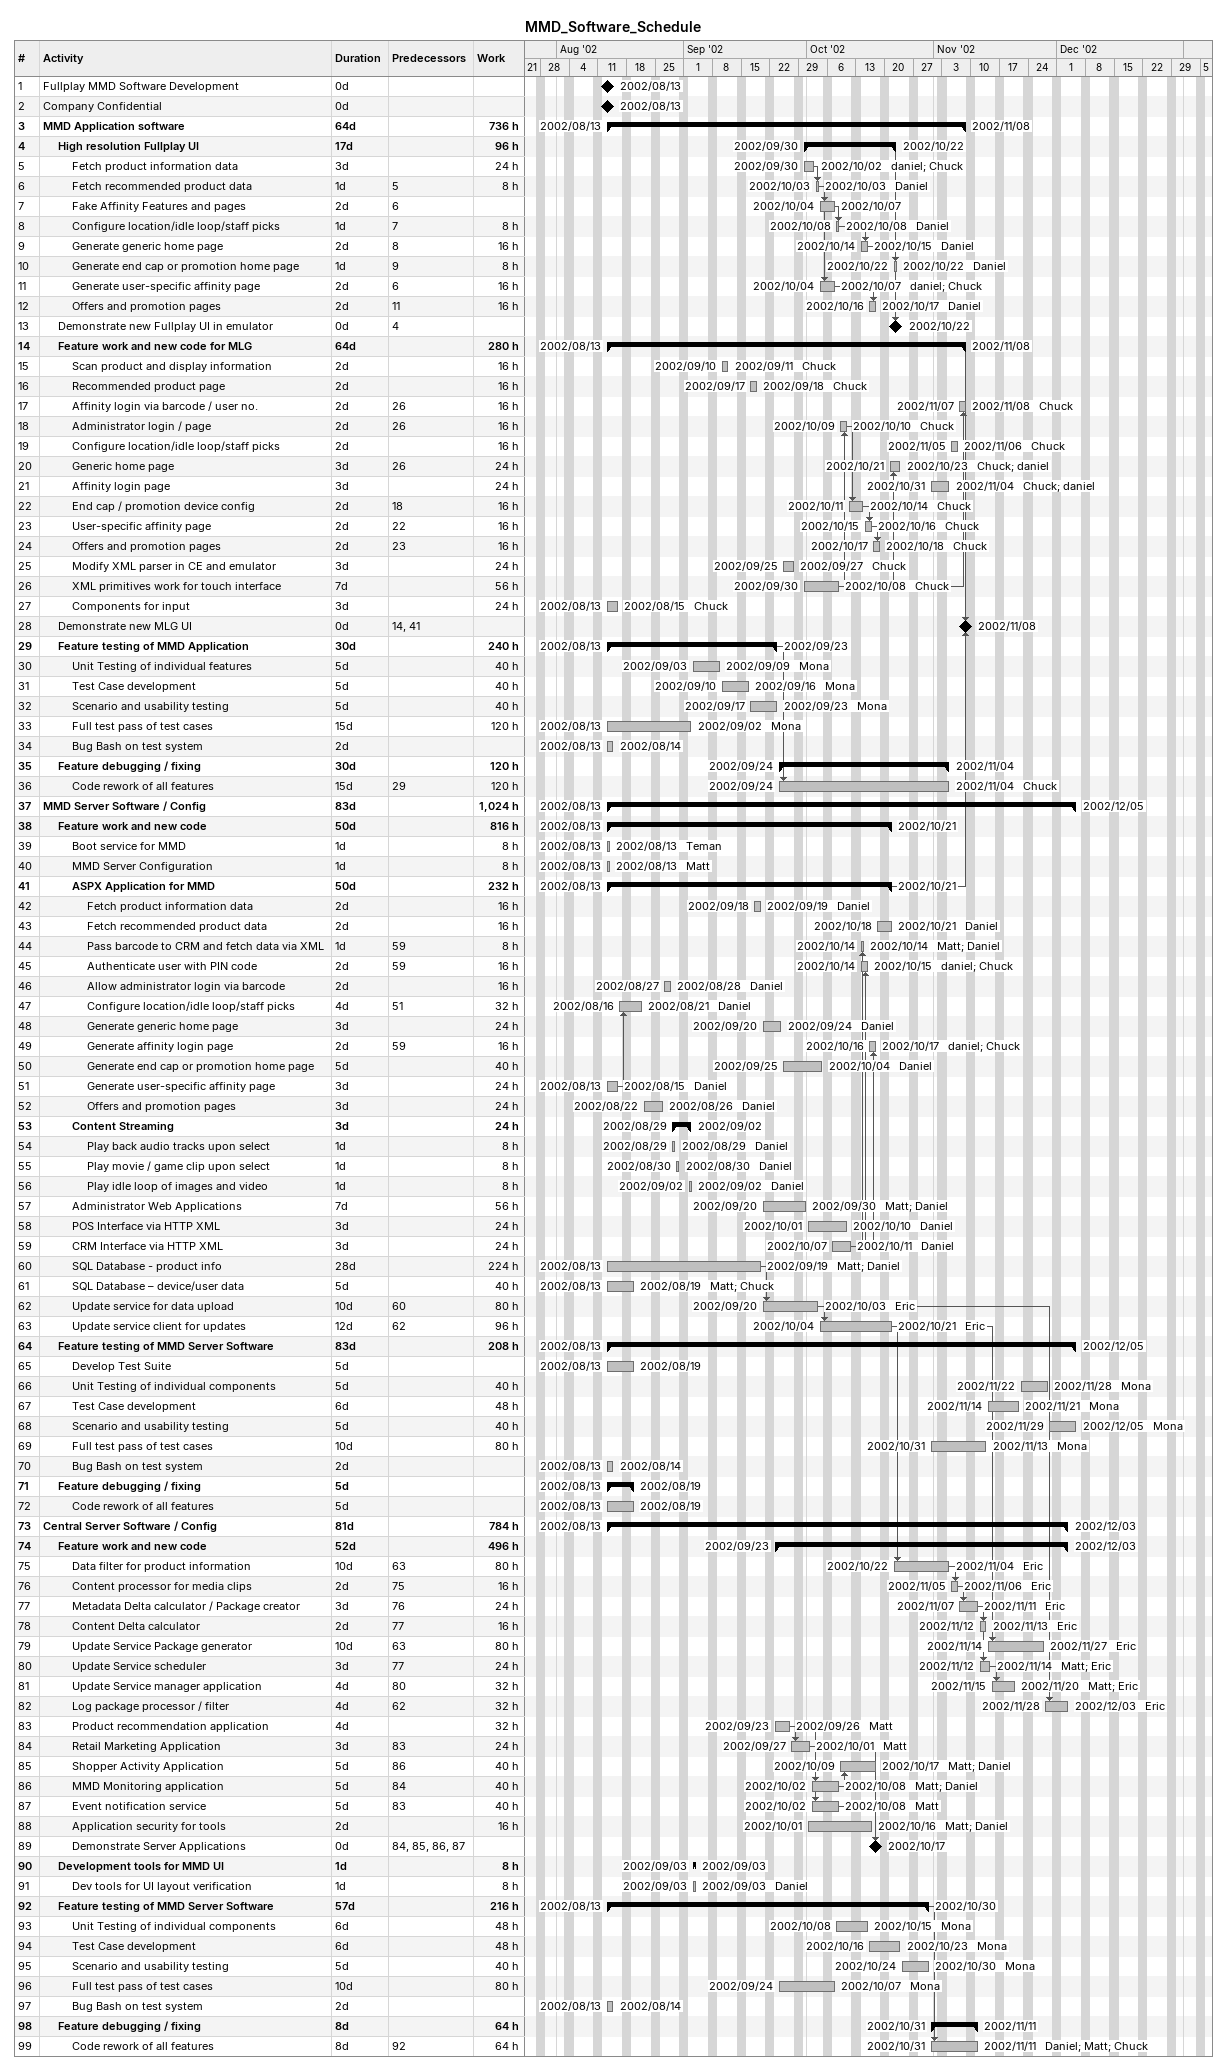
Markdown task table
MMD_Software_Schedule

| ID | Level | Task | Duration | Start | Finish | Predecessors | Resources | Work (h) |
|---|---|---|---|---|---|---|---|---|
| 1 | 1 | Fullplay MMD Software Development | 0d | 2002-08-13 | 2002-08-13 |  |  |  |
| 2 | 1 | Company Confidential | 0d | 2002-08-13 | 2002-08-13 |  |  |  |
| 3 | 1 | **MMD Application software** | 64d | 2002-08-13 | 2002-11-08 |  |  | 736 |
| 4 | 2 | **High resolution Fullplay UI** | 17d | 2002-09-30 | 2002-10-22 |  |  | 96 |
| 5 | 3 | Fetch product information data | 3d | 2002-09-30 | 2002-10-02 |  | daniel; Chuck | 24 |
| 6 | 3 | Fetch recommended product data | 1d | 2002-10-03 | 2002-10-03 | 5 | Daniel | 8 |
| 7 | 3 | Fake Affinity Features and pages | 2d | 2002-10-04 | 2002-10-07 | 6 |  |  |
| 8 | 3 | Configure location/idle loop/staff picks | 1d | 2002-10-08 | 2002-10-08 | 7 | Daniel | 8 |
| 9 | 3 | Generate generic home page | 2d | 2002-10-14 | 2002-10-15 | 8 | Daniel | 16 |
| 10 | 3 | Generate end cap or promotion home page | 1d | 2002-10-22 | 2002-10-22 | 9 | Daniel | 8 |
| 11 | 3 | Generate user-specific affinity page | 2d | 2002-10-04 | 2002-10-07 | 6 | daniel; Chuck | 16 |
| 12 | 3 | Offers and promotion pages | 2d | 2002-10-16 | 2002-10-17 | 11 | Daniel | 16 |
| 13 | 2 | Demonstrate new Fullplay UI in emulator | 0d | 2002-10-22 | 2002-10-22 | 4 |  |  |
| 14 | 2 | **Feature work and new code for MLG** | 64d | 2002-08-13 | 2002-11-08 |  |  | 280 |
| 15 | 3 | Scan product and display information | 2d | 2002-09-10 | 2002-09-11 |  | Chuck | 16 |
| 16 | 3 | Recommended product page | 2d | 2002-09-17 | 2002-09-18 |  | Chuck | 16 |
| 17 | 3 | Affinity login via barcode / user no. | 2d | 2002-11-07 | 2002-11-08 | 26 | Chuck | 16 |
| 18 | 3 | Administrator login / page | 2d | 2002-10-09 | 2002-10-10 | 26 | Chuck | 16 |
| 19 | 3 | Configure location/idle loop/staff picks | 2d | 2002-11-05 | 2002-11-06 |  | Chuck | 16 |
| 20 | 3 | Generic home page | 3d | 2002-10-21 | 2002-10-23 | 26 | Chuck; daniel | 24 |
| 21 | 3 | Affinity login page | 3d | 2002-10-31 | 2002-11-04 |  | Chuck; daniel | 24 |
| 22 | 3 | End cap / promotion device config | 2d | 2002-10-11 | 2002-10-14 | 18 | Chuck | 16 |
| 23 | 3 | User-specific affinity page | 2d | 2002-10-15 | 2002-10-16 | 22 | Chuck | 16 |
| 24 | 3 | Offers and promotion pages | 2d | 2002-10-17 | 2002-10-18 | 23 | Chuck | 16 |
| 25 | 3 | Modify XML parser in CE and emulator | 3d | 2002-09-25 | 2002-09-27 |  | Chuck | 24 |
| 26 | 3 | XML primitives work for touch interface | 7d | 2002-09-30 | 2002-10-08 |  | Chuck | 56 |
| 27 | 3 | Components for input | 3d | 2002-08-13 | 2002-08-15 |  | Chuck | 24 |
| 28 | 2 | Demonstrate new MLG UI | 0d | 2002-11-08 | 2002-11-08 | 14, 41 |  |  |
| 29 | 2 | **Feature testing of MMD Application** | 30d | 2002-08-13 | 2002-09-23 |  |  | 240 |
| 30 | 3 | Unit Testing of individual features | 5d | 2002-09-03 | 2002-09-09 |  | Mona | 40 |
| 31 | 3 | Test Case development | 5d | 2002-09-10 | 2002-09-16 |  | Mona | 40 |
| 32 | 3 | Scenario and usability testing | 5d | 2002-09-17 | 2002-09-23 |  | Mona | 40 |
| 33 | 3 | Full test pass of test cases | 15d | 2002-08-13 | 2002-09-02 |  | Mona | 120 |
| 34 | 3 | Bug Bash on test system | 2d | 2002-08-13 | 2002-08-14 |  |  |  |
| 35 | 2 | **Feature debugging / fixing** | 30d | 2002-09-24 | 2002-11-04 |  |  | 120 |
| 36 | 3 | Code rework of all features | 15d | 2002-09-24 | 2002-11-04 | 29 | Chuck | 120 |
| 37 | 1 | **MMD Server Software / Config** | 83d | 2002-08-13 | 2002-12-05 |  |  | 1024 |
| 38 | 2 | **Feature work and new code** | 50d | 2002-08-13 | 2002-10-21 |  |  | 816 |
| 39 | 3 | Boot service for MMD | 1d | 2002-08-13 | 2002-08-13 |  | Teman | 8 |
| 40 | 3 | MMD Server Configuration | 1d | 2002-08-13 | 2002-08-13 |  | Matt | 8 |
| 41 | 3 | **ASPX Application for MMD** | 50d | 2002-08-13 | 2002-10-21 |  |  | 232 |
| 42 | 4 | Fetch product information data | 2d | 2002-09-18 | 2002-09-19 |  | Daniel | 16 |
| 43 | 4 | Fetch recommended product data | 2d | 2002-10-18 | 2002-10-21 |  | Daniel | 16 |
| 44 | 4 | Pass barcode to CRM and fetch data via XML | 1d | 2002-10-14 | 2002-10-14 | 59 | Matt; Daniel | 8 |
| 45 | 4 | Authenticate user with PIN code | 2d | 2002-10-14 | 2002-10-15 | 59 | daniel; Chuck | 16 |
| 46 | 4 | Allow administrator login via barcode | 2d | 2002-08-27 | 2002-08-28 |  | Daniel | 16 |
| 47 | 4 | Configure location/idle loop/staff picks | 4d | 2002-08-16 | 2002-08-21 | 51 | Daniel | 32 |
| 48 | 4 | Generate generic home page | 3d | 2002-09-20 | 2002-09-24 |  | Daniel | 24 |
| 49 | 4 | Generate affinity login page | 2d | 2002-10-16 | 2002-10-17 | 59 | daniel; Chuck | 16 |
| 50 | 4 | Generate end cap or promotion home page | 5d | 2002-09-25 | 2002-10-04 |  | Daniel | 40 |
| 51 | 4 | Generate user-specific affinity page | 3d | 2002-08-13 | 2002-08-15 |  | Daniel | 24 |
| 52 | 4 | Offers and promotion pages | 3d | 2002-08-22 | 2002-08-26 |  | Daniel | 24 |
| 53 | 3 | **Content Streaming** | 3d | 2002-08-29 | 2002-09-02 |  |  | 24 |
| 54 | 4 | Play back audio tracks upon select | 1d | 2002-08-29 | 2002-08-29 |  | Daniel | 8 |
| 55 | 4 | Play movie / game clip upon select | 1d | 2002-08-30 | 2002-08-30 |  | Daniel | 8 |
| 56 | 4 | Play idle loop of images and video | 1d | 2002-09-02 | 2002-09-02 |  | Daniel | 8 |
| 57 | 3 | Administrator Web Applications | 7d | 2002-09-20 | 2002-09-30 |  | Matt; Daniel | 56 |
| 58 | 3 | POS Interface via HTTP XML | 3d | 2002-10-01 | 2002-10-10 |  | Daniel | 24 |
| 59 | 3 | CRM Interface via HTTP XML | 3d | 2002-10-07 | 2002-10-11 |  | Daniel | 24 |
| 60 | 3 | SQL Database - product info | 28d | 2002-08-13 | 2002-09-19 |  | Matt; Daniel | 224 |
| 61 | 3 | SQL Database – device/user data | 5d | 2002-08-13 | 2002-08-19 |  | Matt; Chuck | 40 |
| 62 | 3 | Update service for data upload | 10d | 2002-09-20 | 2002-10-03 | 60 | Eric | 80 |
| 63 | 3 | Update service client for updates | 12d | 2002-10-04 | 2002-10-21 | 62 | Eric | 96 |
| 64 | 2 | **Feature testing of MMD Server Software** | 83d | 2002-08-13 | 2002-12-05 |  |  | 208 |
| 65 | 3 | Develop Test Suite | 5d | 2002-08-13 | 2002-08-19 |  |  |  |
| 66 | 3 | Unit Testing of individual components | 5d | 2002-11-22 | 2002-11-28 |  | Mona | 40 |
| 67 | 3 | Test Case development | 6d | 2002-11-14 | 2002-11-21 |  | Mona | 48 |
| 68 | 3 | Scenario and usability testing | 5d | 2002-11-29 | 2002-12-05 |  | Mona | 40 |
| 69 | 3 | Full test pass of test cases | 10d | 2002-10-31 | 2002-11-13 |  | Mona | 80 |
| 70 | 3 | Bug Bash on test system | 2d | 2002-08-13 | 2002-08-14 |  |  |  |
| 71 | 2 | **Feature debugging / fixing** | 5d | 2002-08-13 | 2002-08-19 |  |  |  |
| 72 | 3 | Code rework of all features | 5d | 2002-08-13 | 2002-08-19 |  |  |  |
| 73 | 1 | **Central Server Software / Config** | 81d | 2002-08-13 | 2002-12-03 |  |  | 784 |
| 74 | 2 | **Feature work and new code** | 52d | 2002-09-23 | 2002-12-03 |  |  | 496 |
| 75 | 3 | Data filter for product information | 10d | 2002-10-22 | 2002-11-04 | 63 | Eric | 80 |
| 76 | 3 | Content processor for media clips | 2d | 2002-11-05 | 2002-11-06 | 75 | Eric | 16 |
| 77 | 3 | Metadata Delta calculator / Package creator | 3d | 2002-11-07 | 2002-11-11 | 76 | Eric | 24 |
| 78 | 3 | Content Delta calculator | 2d | 2002-11-12 | 2002-11-13 | 77 | Eric | 16 |
| 79 | 3 | Update Service Package generator | 10d | 2002-11-14 | 2002-11-27 | 63 | Eric | 80 |
| 80 | 3 | Update Service scheduler | 3d | 2002-11-12 | 2002-11-14 | 77 | Matt; Eric | 24 |
| 81 | 3 | Update Service manager application | 4d | 2002-11-15 | 2002-11-20 | 80 | Matt; Eric | 32 |
| 82 | 3 | Log package processor / filter | 4d | 2002-11-28 | 2002-12-03 | 62 | Eric | 32 |
| 83 | 3 | Product recommendation application | 4d | 2002-09-23 | 2002-09-26 |  | Matt | 32 |
| 84 | 3 | Retail Marketing Application | 3d | 2002-09-27 | 2002-10-01 | 83 | Matt | 24 |
| 85 | 3 | Shopper Activity Application | 5d | 2002-10-09 | 2002-10-17 | 86 | Matt; Daniel | 40 |
| 86 | 3 | MMD Monitoring application | 5d | 2002-10-02 | 2002-10-08 | 84 | Matt; Daniel | 40 |
| 87 | 3 | Event notification service | 5d | 2002-10-02 | 2002-10-08 | 83 | Matt | 40 |
| 88 | 3 | Application security for tools | 2d | 2002-10-01 | 2002-10-16 |  | Matt; Daniel | 16 |
| 89 | 3 | Demonstrate Server Applications | 0d | 2002-10-17 | 2002-10-17 | 84, 85, 86, 87 |  |  |
| 90 | 2 | **Development tools for MMD UI** | 1d | 2002-09-03 | 2002-09-03 |  |  | 8 |
| 91 | 3 | Dev tools for UI layout verification | 1d | 2002-09-03 | 2002-09-03 |  | Daniel | 8 |
| 92 | 2 | **Feature testing of MMD Server Software** | 57d | 2002-08-13 | 2002-10-30 |  |  | 216 |
| 93 | 3 | Unit Testing of individual components | 6d | 2002-10-08 | 2002-10-15 |  | Mona | 48 |
| 94 | 3 | Test Case development | 6d | 2002-10-16 | 2002-10-23 |  | Mona | 48 |
| 95 | 3 | Scenario and usability testing | 5d | 2002-10-24 | 2002-10-30 |  | Mona | 40 |
| 96 | 3 | Full test pass of test cases | 10d | 2002-09-24 | 2002-10-07 |  | Mona | 80 |
| 97 | 3 | Bug Bash on test system | 2d | 2002-08-13 | 2002-08-14 |  |  |  |
| 98 | 2 | **Feature debugging / fixing** | 8d | 2002-10-31 | 2002-11-11 |  |  | 64 |
| 99 | 3 | Code rework of all features | 8d | 2002-10-31 | 2002-11-11 | 92 | Daniel; Matt; Chuck | 64 |
